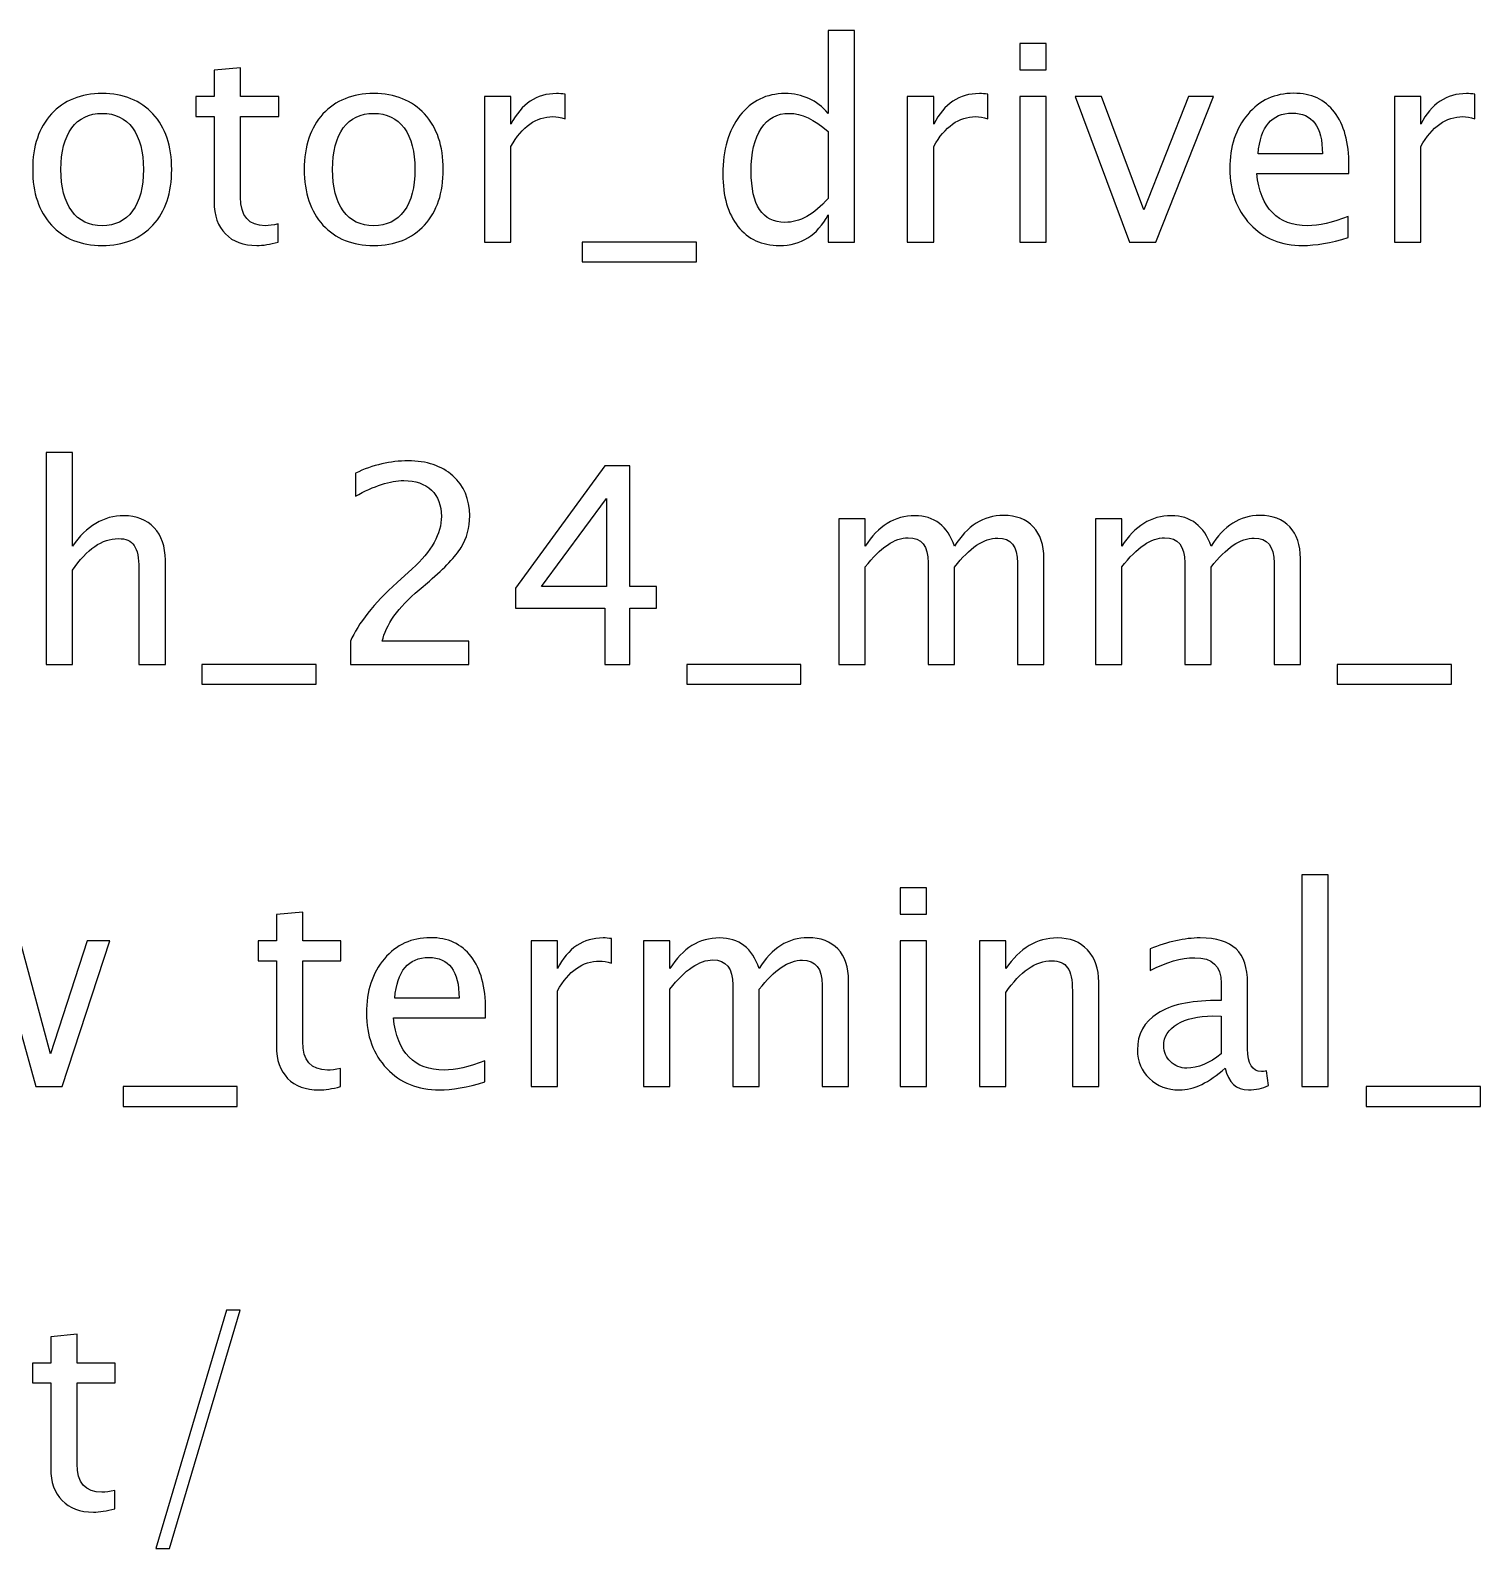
# Model space of a CAD drawing. Header units: centimetres. Extents: x -32.9 to 32.9, y -27.7 to 43.3.
# Drawn here: x 3.34 to 10.04, y 29.63 to 36.65 of the extents above; entities that cross this region are included whole.
import ezdxf

# ---------------------------------------------------------------- set-up
doc = ezdxf.new("R2010")
doc.units = ezdxf.units.CM
doc.header["$MEASUREMENT"] = 0
doc.layers.add('Layer 1', color=7, linetype='Continuous')

msp = doc.modelspace()

# ---------------------------------------------------------------- linework, layer by layer
at = {"layer": 'Layer 1'}
for points, knots in [([(7.02574, 35.67044), (7.02574, 35.67044), (7.02574, 35.79681), (7.02574, 35.79681), (7.02574, 35.79681), (6.976, 35.7024), (6.90107, 35.6552), (6.80095, 35.6552), (6.80095, 35.6552), (6.71967, 35.6552), (6.65575, 35.68462), (6.60918, 35.74368), (6.60918, 35.74368), (6.56261, 35.80273), (6.53933, 35.88338), (6.53933, 35.98561), (6.53933, 35.98561), (6.53933, 36.09737), (6.56579, 36.18733), (6.61849, 36.25549), (6.61849, 36.25549), (6.67141, 36.32343), (6.74084, 36.35751), (6.82699, 36.35751), (6.82699, 36.35751), (6.90678, 36.35751), (6.97325, 36.32703), (7.02574, 36.26586), (7.02574, 36.26586), (7.02574, 36.26586), (7.02574, 36.64961), (7.02574, 36.64961), (7.02574, 36.64961), (7.02574, 36.64961), (7.14766, 36.64961), (7.14766, 36.64961), (7.14766, 36.64961), (7.14766, 36.64961), (7.14766, 35.67044), (7.14766, 35.67044), (7.14766, 35.67044), (7.14766, 35.67044), (7.02574, 35.67044), (7.02574, 35.67044)], [0, 0, 0, 0, 0.0833333, 0.0833333, 0.0833333, 0.0833333, 0.1666667, 0.1666667, 0.1666667, 0.1666667, 0.25, 0.25, 0.25, 0.25, 0.3333333, 0.3333333, 0.3333333, 0.3333333, 0.4166667, 0.4166667, 0.4166667, 0.4166667, 0.5, 0.5, 0.5, 0.5, 0.5833333, 0.5833333, 0.5833333, 0.5833333, 0.6666667, 0.6666667, 0.6666667, 0.6666667, 0.75, 0.75, 0.75, 0.75, 0.8333333, 0.8333333, 0.8333333, 0.8333333, 1, 1, 1, 1]), ([(7.91156, 36.46673), (7.91156, 36.46673), (7.91156, 36.58865), (7.91156, 36.58865), (7.91156, 36.58865), (7.91156, 36.58865), (8.03348, 36.58865), (8.03348, 36.58865), (8.03348, 36.58865), (8.03348, 36.58865), (8.03348, 36.46673), (8.03348, 36.46673), (8.03348, 36.46673), (8.03348, 36.46673), (7.91156, 36.46673), (7.91156, 36.46673)], [0, 0, 0, 0, 0.2, 0.2, 0.2, 0.2, 0.4, 0.4, 0.4, 0.4, 0.6, 0.6, 0.6, 0.6, 1, 1, 1, 1]), ([(4.48384, 35.67065), (4.44616, 35.66028), (4.41336, 35.6552), (4.38563, 35.6552), (4.38563, 35.6552), (4.3234, 35.6552), (4.27493, 35.67298), (4.24021, 35.70854), (4.24021, 35.70854), (4.20529, 35.7441), (4.18793, 35.79342), (4.18793, 35.85671), (4.18793, 35.85671), (4.18793, 35.85671), (4.18793, 36.2521), (4.18793, 36.2521), (4.18793, 36.2521), (4.18793, 36.2521), (4.10369, 36.2521), (4.10369, 36.2521), (4.10369, 36.2521), (4.10369, 36.2521), (4.10369, 36.34354), (4.10369, 36.34354), (4.10369, 36.34354), (4.10369, 36.34354), (4.18793, 36.34354), (4.18793, 36.34354), (4.18793, 36.34354), (4.18793, 36.34354), (4.18793, 36.46525), (4.18793, 36.46525), (4.18793, 36.46525), (4.18793, 36.46525), (4.30985, 36.47689), (4.30985, 36.47689), (4.30985, 36.47689), (4.30985, 36.47689), (4.30985, 36.34354), (4.30985, 36.34354), (4.30985, 36.34354), (4.30985, 36.34354), (4.48638, 36.34354), (4.48638, 36.34354), (4.48638, 36.34354), (4.48638, 36.34354), (4.48638, 36.2521), (4.48638, 36.2521), (4.48638, 36.2521), (4.48638, 36.2521), (4.30985, 36.2521), (4.30985, 36.2521), (4.30985, 36.2521), (4.30985, 36.2521), (4.30985, 35.87872), (4.30985, 35.87872), (4.30985, 35.87872), (4.30985, 35.79067), (4.34816, 35.74664), (4.42457, 35.74664), (4.42457, 35.74664), (4.44087, 35.74664), (4.46056, 35.74939), (4.48384, 35.75468), (4.48384, 35.75468), (4.48384, 35.75468), (4.48384, 35.67065), (4.48384, 35.67065)], [0, 0, 0, 0, 0.0555556, 0.0555556, 0.0555556, 0.0555556, 0.1111111, 0.1111111, 0.1111111, 0.1111111, 0.1666667, 0.1666667, 0.1666667, 0.1666667, 0.2222222, 0.2222222, 0.2222222, 0.2222222, 0.2777778, 0.2777778, 0.2777778, 0.2777778, 0.3333333, 0.3333333, 0.3333333, 0.3333333, 0.3888889, 0.3888889, 0.3888889, 0.3888889, 0.4444444, 0.4444444, 0.4444444, 0.4444444, 0.5, 0.5, 0.5, 0.5, 0.5555556, 0.5555556, 0.5555556, 0.5555556, 0.6111111, 0.6111111, 0.6111111, 0.6111111, 0.6666667, 0.6666667, 0.6666667, 0.6666667, 0.7222222, 0.7222222, 0.7222222, 0.7222222, 0.7777778, 0.7777778, 0.7777778, 0.7777778, 0.8333333, 0.8333333, 0.8333333, 0.8333333, 0.8888889, 0.8888889, 0.8888889, 0.8888889, 1, 1, 1, 1]), ([(3.67062, 35.6552), (3.57177, 35.6552), (3.49346, 35.68674), (3.43588, 35.74982), (3.43588, 35.74982), (3.3781, 35.81289), (3.34931, 35.89862), (3.34931, 36.00678), (3.34931, 36.00678), (3.34931, 36.11473), (3.3781, 36.20024), (3.43588, 36.26311), (3.43588, 36.26311), (3.49346, 36.32597), (3.57177, 36.35751), (3.67062, 36.35751), (3.67062, 36.35751), (3.76947, 36.35751), (3.84779, 36.32597), (3.90536, 36.26311), (3.90536, 36.26311), (3.96314, 36.20024), (3.99193, 36.11473), (3.99193, 36.00678), (3.99193, 36.00678), (3.99193, 35.89862), (3.96314, 35.81289), (3.90536, 35.74982), (3.90536, 35.74982), (3.84779, 35.68674), (3.76947, 35.6552), (3.67062, 35.6552)], [0, 0, 0, 0, 0.1111111, 0.1111111, 0.1111111, 0.1111111, 0.2222222, 0.2222222, 0.2222222, 0.2222222, 0.3333333, 0.3333333, 0.3333333, 0.3333333, 0.4444444, 0.4444444, 0.4444444, 0.4444444, 0.5555556, 0.5555556, 0.5555556, 0.5555556, 0.6666667, 0.6666667, 0.6666667, 0.6666667, 0.7777778, 0.7777778, 0.7777778, 0.7777778, 1, 1, 1, 1]), ([(4.9258, 35.6552), (4.82695, 35.6552), (4.74864, 35.68674), (4.69106, 35.74982), (4.69106, 35.74982), (4.63328, 35.81289), (4.60449, 35.89862), (4.60449, 36.00678), (4.60449, 36.00678), (4.60449, 36.11473), (4.63328, 36.20024), (4.69106, 36.26311), (4.69106, 36.26311), (4.74864, 36.32597), (4.82695, 36.35751), (4.9258, 36.35751), (4.9258, 36.35751), (5.02465, 36.35751), (5.10297, 36.32597), (5.16054, 36.26311), (5.16054, 36.26311), (5.21832, 36.20024), (5.24711, 36.11473), (5.24711, 36.00678), (5.24711, 36.00678), (5.24711, 35.89862), (5.21832, 35.81289), (5.16054, 35.74982), (5.16054, 35.74982), (5.10297, 35.68674), (5.02465, 35.6552), (4.9258, 35.6552)], [0, 0, 0, 0, 0.1111111, 0.1111111, 0.1111111, 0.1111111, 0.2222222, 0.2222222, 0.2222222, 0.2222222, 0.3333333, 0.3333333, 0.3333333, 0.3333333, 0.4444444, 0.4444444, 0.4444444, 0.4444444, 0.5555556, 0.5555556, 0.5555556, 0.5555556, 0.6666667, 0.6666667, 0.6666667, 0.6666667, 0.7777778, 0.7777778, 0.7777778, 0.7777778, 1, 1, 1, 1]), ([(5.43803, 35.67044), (5.43803, 35.67044), (5.43803, 36.34354), (5.43803, 36.34354), (5.43803, 36.34354), (5.43803, 36.34354), (5.55995, 36.34354), (5.55995, 36.34354), (5.55995, 36.34354), (5.55995, 36.34354), (5.55995, 36.21633), (5.55995, 36.21633), (5.55995, 36.21633), (5.60842, 36.31052), (5.6787, 36.35751), (5.77098, 36.35751), (5.77098, 36.35751), (5.78347, 36.35751), (5.79659, 36.35645), (5.81014, 36.35434), (5.81014, 36.35434), (5.81014, 36.35434), (5.81014, 36.24025), (5.81014, 36.24025), (5.81014, 36.24025), (5.78897, 36.24723), (5.77035, 36.25083), (5.75426, 36.25083), (5.75426, 36.25083), (5.67679, 36.25083), (5.61202, 36.20511), (5.55995, 36.11346), (5.55995, 36.11346), (5.55995, 36.11346), (5.55995, 35.67044), (5.55995, 35.67044), (5.55995, 35.67044), (5.55995, 35.67044), (5.43803, 35.67044), (5.43803, 35.67044)], [0, 0, 0, 0, 0.0909091, 0.0909091, 0.0909091, 0.0909091, 0.1818182, 0.1818182, 0.1818182, 0.1818182, 0.2727273, 0.2727273, 0.2727273, 0.2727273, 0.3636364, 0.3636364, 0.3636364, 0.3636364, 0.4545455, 0.4545455, 0.4545455, 0.4545455, 0.5454545, 0.5454545, 0.5454545, 0.5454545, 0.6363636, 0.6363636, 0.6363636, 0.6363636, 0.7272727, 0.7272727, 0.7272727, 0.7272727, 0.8181818, 0.8181818, 0.8181818, 0.8181818, 1, 1, 1, 1]), ([(7.39192, 35.67044), (7.39192, 35.67044), (7.39192, 36.34354), (7.39192, 36.34354), (7.39192, 36.34354), (7.39192, 36.34354), (7.51384, 36.34354), (7.51384, 36.34354), (7.51384, 36.34354), (7.51384, 36.34354), (7.51384, 36.21633), (7.51384, 36.21633), (7.51384, 36.21633), (7.56231, 36.31052), (7.63259, 36.35751), (7.72487, 36.35751), (7.72487, 36.35751), (7.73736, 36.35751), (7.75048, 36.35645), (7.76403, 36.35434), (7.76403, 36.35434), (7.76403, 36.35434), (7.76403, 36.24025), (7.76403, 36.24025), (7.76403, 36.24025), (7.74286, 36.24723), (7.72424, 36.25083), (7.70815, 36.25083), (7.70815, 36.25083), (7.63068, 36.25083), (7.56591, 36.20511), (7.51384, 36.11346), (7.51384, 36.11346), (7.51384, 36.11346), (7.51384, 35.67044), (7.51384, 35.67044), (7.51384, 35.67044), (7.51384, 35.67044), (7.39192, 35.67044), (7.39192, 35.67044)], [0, 0, 0, 0, 0.0909091, 0.0909091, 0.0909091, 0.0909091, 0.1818182, 0.1818182, 0.1818182, 0.1818182, 0.2727273, 0.2727273, 0.2727273, 0.2727273, 0.3636364, 0.3636364, 0.3636364, 0.3636364, 0.4545455, 0.4545455, 0.4545455, 0.4545455, 0.5454545, 0.5454545, 0.5454545, 0.5454545, 0.6363636, 0.6363636, 0.6363636, 0.6363636, 0.7272727, 0.7272727, 0.7272727, 0.7272727, 0.8181818, 0.8181818, 0.8181818, 0.8181818, 1, 1, 1, 1]), ([(9.42985, 35.69203), (9.34794, 35.66748), (9.27787, 35.6552), (9.21945, 35.6552), (9.21945, 35.6552), (9.11976, 35.6552), (9.03869, 35.68822), (8.97625, 35.75405), (8.97625, 35.75405), (8.91381, 35.81988), (8.88248, 35.90518), (8.88248, 36.01017), (8.88248, 36.01017), (8.88248, 36.11198), (8.91, 36.19559), (8.96524, 36.26099), (8.96524, 36.26099), (9.02049, 36.32618), (9.09118, 36.35878), (9.17733, 36.35878), (9.17733, 36.35878), (9.25882, 36.35878), (9.3219, 36.32978), (9.36635, 36.27179), (9.36635, 36.27179), (9.4108, 36.21379), (9.43303, 36.13166), (9.43303, 36.02519), (9.43303, 36.02519), (9.43303, 36.02519), (9.43239, 35.98794), (9.43239, 35.98794), (9.43239, 35.98794), (9.43239, 35.98794), (9.00694, 35.98794), (9.00694, 35.98794), (9.00694, 35.98794), (9.02472, 35.82707), (9.10325, 35.74664), (9.24231, 35.74664), (9.24231, 35.74664), (9.29333, 35.74664), (9.35577, 35.76103), (9.42985, 35.78982), (9.42985, 35.78982), (9.42985, 35.78982), (9.42985, 35.69203), (9.42985, 35.69203)], [0, 0, 0, 0, 0.0769231, 0.0769231, 0.0769231, 0.0769231, 0.1538462, 0.1538462, 0.1538462, 0.1538462, 0.2307692, 0.2307692, 0.2307692, 0.2307692, 0.3076923, 0.3076923, 0.3076923, 0.3076923, 0.3846154, 0.3846154, 0.3846154, 0.3846154, 0.4615385, 0.4615385, 0.4615385, 0.4615385, 0.5384615, 0.5384615, 0.5384615, 0.5384615, 0.6153846, 0.6153846, 0.6153846, 0.6153846, 0.6923077, 0.6923077, 0.6923077, 0.6923077, 0.7692308, 0.7692308, 0.7692308, 0.7692308, 0.8461538, 0.8461538, 0.8461538, 0.8461538, 1, 1, 1, 1]), ([(9.64342, 35.67044), (9.64342, 35.67044), (9.64342, 36.34354), (9.64342, 36.34354), (9.64342, 36.34354), (9.64342, 36.34354), (9.76534, 36.34354), (9.76534, 36.34354), (9.76534, 36.34354), (9.76534, 36.34354), (9.76534, 36.21633), (9.76534, 36.21633), (9.76534, 36.21633), (9.81381, 36.31052), (9.88409, 36.35751), (9.97637, 36.35751), (9.97637, 36.35751), (9.98886, 36.35751), (10.00198, 36.35645), (10.01553, 36.35434), (10.01553, 36.35434), (10.01553, 36.35434), (10.01553, 36.24025), (10.01553, 36.24025), (10.01553, 36.24025), (9.99436, 36.24723), (9.97574, 36.25083), (9.95965, 36.25083), (9.95965, 36.25083), (9.88218, 36.25083), (9.81741, 36.20511), (9.76534, 36.11346), (9.76534, 36.11346), (9.76534, 36.11346), (9.76534, 35.67044), (9.76534, 35.67044), (9.76534, 35.67044), (9.76534, 35.67044), (9.64342, 35.67044), (9.64342, 35.67044)], [0, 0, 0, 0, 0.0909091, 0.0909091, 0.0909091, 0.0909091, 0.1818182, 0.1818182, 0.1818182, 0.1818182, 0.2727273, 0.2727273, 0.2727273, 0.2727273, 0.3636364, 0.3636364, 0.3636364, 0.3636364, 0.4545455, 0.4545455, 0.4545455, 0.4545455, 0.5454545, 0.5454545, 0.5454545, 0.5454545, 0.6363636, 0.6363636, 0.6363636, 0.6363636, 0.7272727, 0.7272727, 0.7272727, 0.7272727, 0.8181818, 0.8181818, 0.8181818, 0.8181818, 1, 1, 1, 1]), ([(7.91156, 35.67044), (7.91156, 35.67044), (7.91156, 36.34354), (7.91156, 36.34354), (7.91156, 36.34354), (7.91156, 36.34354), (8.03348, 36.34354), (8.03348, 36.34354), (8.03348, 36.34354), (8.03348, 36.34354), (8.03348, 35.67044), (8.03348, 35.67044), (8.03348, 35.67044), (8.03348, 35.67044), (7.91156, 35.67044), (7.91156, 35.67044)], [0, 0, 0, 0, 0.2, 0.2, 0.2, 0.2, 0.4, 0.4, 0.4, 0.4, 0.6, 0.6, 0.6, 0.6, 1, 1, 1, 1]), ([(8.41871, 35.67044), (8.41871, 35.67044), (8.1681, 36.34354), (8.1681, 36.34354), (8.1681, 36.34354), (8.1681, 36.34354), (8.29002, 36.34354), (8.29002, 36.34354), (8.29002, 36.34354), (8.29002, 36.34354), (8.48539, 35.82051), (8.48539, 35.82051), (8.48539, 35.82051), (8.48539, 35.82051), (8.69219, 36.34354), (8.69219, 36.34354), (8.69219, 36.34354), (8.69219, 36.34354), (8.80691, 36.34354), (8.80691, 36.34354), (8.80691, 36.34354), (8.80691, 36.34354), (8.54085, 35.67044), (8.54085, 35.67044), (8.54085, 35.67044), (8.54085, 35.67044), (8.41871, 35.67044), (8.41871, 35.67044)], [0, 0, 0, 0, 0.125, 0.125, 0.125, 0.125, 0.25, 0.25, 0.25, 0.25, 0.375, 0.375, 0.375, 0.375, 0.5, 0.5, 0.5, 0.5, 0.625, 0.625, 0.625, 0.625, 0.75, 0.75, 0.75, 0.75, 1, 1, 1, 1]), ([(3.67041, 35.74664), (3.73073, 35.74664), (3.77772, 35.76929), (3.81117, 35.8148), (3.81117, 35.8148), (3.8444, 35.86009), (3.86112, 35.92423), (3.86112, 36.00678), (3.86112, 36.00678), (3.86112, 36.08912), (3.8444, 36.15304), (3.81117, 36.19834), (3.81117, 36.19834), (3.77772, 36.24342), (3.73073, 36.26607), (3.67041, 36.26607), (3.67041, 36.26607), (3.60987, 36.26607), (3.56288, 36.24342), (3.52986, 36.19834), (3.52986, 36.19834), (3.49663, 36.15304), (3.48012, 36.08912), (3.48012, 36.00678), (3.48012, 36.00678), (3.48012, 35.92423), (3.49663, 35.86009), (3.52986, 35.8148), (3.52986, 35.8148), (3.56288, 35.76929), (3.60987, 35.74664), (3.67041, 35.74664)], [0, 0, 0, 0, 0.1111111, 0.1111111, 0.1111111, 0.1111111, 0.2222222, 0.2222222, 0.2222222, 0.2222222, 0.3333333, 0.3333333, 0.3333333, 0.3333333, 0.4444444, 0.4444444, 0.4444444, 0.4444444, 0.5555556, 0.5555556, 0.5555556, 0.5555556, 0.6666667, 0.6666667, 0.6666667, 0.6666667, 0.7777778, 0.7777778, 0.7777778, 0.7777778, 1, 1, 1, 1]), ([(4.92559, 35.74664), (4.98591, 35.74664), (5.0329, 35.76929), (5.06635, 35.8148), (5.06635, 35.8148), (5.09958, 35.86009), (5.1163, 35.92423), (5.1163, 36.00678), (5.1163, 36.00678), (5.1163, 36.08912), (5.09958, 36.15304), (5.06635, 36.19834), (5.06635, 36.19834), (5.0329, 36.24342), (4.98591, 36.26607), (4.92559, 36.26607), (4.92559, 36.26607), (4.86505, 36.26607), (4.81806, 36.24342), (4.78504, 36.19834), (4.78504, 36.19834), (4.75181, 36.15304), (4.7353, 36.08912), (4.7353, 36.00678), (4.7353, 36.00678), (4.7353, 35.92423), (4.75181, 35.86009), (4.78504, 35.8148), (4.78504, 35.8148), (4.81806, 35.76929), (4.86505, 35.74664), (4.92559, 35.74664)], [0, 0, 0, 0, 0.1111111, 0.1111111, 0.1111111, 0.1111111, 0.2222222, 0.2222222, 0.2222222, 0.2222222, 0.3333333, 0.3333333, 0.3333333, 0.3333333, 0.4444444, 0.4444444, 0.4444444, 0.4444444, 0.5555556, 0.5555556, 0.5555556, 0.5555556, 0.6666667, 0.6666667, 0.6666667, 0.6666667, 0.7777778, 0.7777778, 0.7777778, 0.7777778, 1, 1, 1, 1]), ([(7.02574, 36.18246), (6.96245, 36.23813), (6.90255, 36.26607), (6.84582, 36.26607), (6.84582, 36.26607), (6.78994, 36.26607), (6.74676, 36.24279), (6.71607, 36.19601), (6.71607, 36.19601), (6.68538, 36.14944), (6.67014, 36.0834), (6.67014, 35.99789), (6.67014, 35.99789), (6.67014, 35.84062), (6.72221, 35.76188), (6.82656, 35.76188), (6.82656, 35.76188), (6.8943, 35.76188), (6.96076, 35.79892), (7.02574, 35.87279), (7.02574, 35.87279), (7.02574, 35.87279), (7.02574, 36.18246), (7.02574, 36.18246)], [0, 0, 0, 0, 0.1428571, 0.1428571, 0.1428571, 0.1428571, 0.2857143, 0.2857143, 0.2857143, 0.2857143, 0.4285714, 0.4285714, 0.4285714, 0.4285714, 0.5714286, 0.5714286, 0.5714286, 0.5714286, 0.7142857, 0.7142857, 0.7142857, 0.7142857, 1, 1, 1, 1]), ([(9.01329, 36.07938), (9.01329, 36.07938), (9.31047, 36.07938), (9.31047, 36.07938), (9.31047, 36.07938), (9.31047, 36.20469), (9.26369, 36.26734), (9.17035, 36.26734), (9.17035, 36.26734), (9.07637, 36.26734), (9.02409, 36.20469), (9.01329, 36.07938)], [0, 0, 0, 0, 0.25, 0.25, 0.25, 0.25, 0.5, 0.5, 0.5, 0.5, 1, 1, 1, 1]), ([(5.88909, 35.579), (5.88909, 35.579), (5.88909, 35.67044), (5.88909, 35.67044), (5.88909, 35.67044), (5.88909, 35.67044), (6.41741, 35.67044), (6.41741, 35.67044), (6.41741, 35.67044), (6.41741, 35.67044), (6.41741, 35.579), (6.41741, 35.579), (6.41741, 35.579), (6.41741, 35.579), (5.88909, 35.579), (5.88909, 35.579)], [0, 0, 0, 0, 0.2, 0.2, 0.2, 0.2, 0.4, 0.4, 0.4, 0.4, 0.6, 0.6, 0.6, 0.6, 1, 1, 1, 1]), ([(3.41132, 33.71887), (3.41132, 33.71887), (3.41132, 34.69804), (3.41132, 34.69804), (3.41132, 34.69804), (3.41132, 34.69804), (3.53324, 34.69804), (3.53324, 34.69804), (3.53324, 34.69804), (3.53324, 34.69804), (3.53324, 34.26476), (3.53324, 34.26476), (3.53324, 34.26476), (3.5978, 34.35895), (3.67696, 34.40594), (3.77052, 34.40594), (3.77052, 34.40594), (3.82936, 34.40594), (3.87614, 34.38753), (3.91064, 34.35048), (3.91064, 34.35048), (3.94514, 34.31365), (3.9625, 34.26391), (3.9625, 34.20168), (3.9625, 34.20168), (3.9625, 34.20168), (3.9625, 33.71887), (3.9625, 33.71887), (3.9625, 33.71887), (3.9625, 33.71887), (3.84058, 33.71887), (3.84058, 33.71887), (3.84058, 33.71887), (3.84058, 33.71887), (3.84058, 34.16189), (3.84058, 34.16189), (3.84058, 34.16189), (3.84058, 34.21184), (3.83317, 34.2474), (3.81857, 34.26857), (3.81857, 34.26857), (3.80375, 34.28995), (3.77941, 34.30053), (3.74533, 34.30053), (3.74533, 34.30053), (3.6704, 34.30053), (3.5997, 34.25164), (3.53324, 34.15385), (3.53324, 34.15385), (3.53324, 34.15385), (3.53324, 33.71887), (3.53324, 33.71887), (3.53324, 33.71887), (3.53324, 33.71887), (3.41132, 33.71887), (3.41132, 33.71887)], [0, 0, 0, 0, 0.0666667, 0.0666667, 0.0666667, 0.0666667, 0.1333333, 0.1333333, 0.1333333, 0.1333333, 0.2, 0.2, 0.2, 0.2, 0.2666667, 0.2666667, 0.2666667, 0.2666667, 0.3333333, 0.3333333, 0.3333333, 0.3333333, 0.4, 0.4, 0.4, 0.4, 0.4666667, 0.4666667, 0.4666667, 0.4666667, 0.5333333, 0.5333333, 0.5333333, 0.5333333, 0.6, 0.6, 0.6, 0.6, 0.6666667, 0.6666667, 0.6666667, 0.6666667, 0.7333333, 0.7333333, 0.7333333, 0.7333333, 0.8, 0.8, 0.8, 0.8, 0.8666667, 0.8666667, 0.8666667, 0.8666667, 1, 1, 1, 1]), ([(4.81806, 33.71887), (4.81806, 33.71887), (4.81806, 33.82555), (4.81806, 33.82555), (4.81806, 33.82555), (4.85362, 33.90874), (4.92538, 33.99954), (5.03354, 34.09754), (5.03354, 34.09754), (5.03354, 34.09754), (5.10339, 34.1602), (5.10339, 34.1602), (5.10339, 34.1602), (5.19335, 34.2419), (5.23843, 34.32276), (5.23843, 34.40319), (5.23843, 34.40319), (5.23843, 34.45462), (5.22298, 34.49484), (5.19229, 34.52426), (5.19229, 34.52426), (5.1616, 34.55368), (5.11905, 34.5685), (5.06508, 34.5685), (5.06508, 34.5685), (5.002, 34.5685), (4.92728, 34.54437), (4.84092, 34.49611), (4.84092, 34.49611), (4.84092, 34.49611), (4.84092, 34.60279), (4.84092, 34.60279), (4.84092, 34.60279), (4.92241, 34.64089), (5.00348, 34.65994), (5.08434, 34.65994), (5.08434, 34.65994), (5.17027, 34.65994), (5.23928, 34.63687), (5.29135, 34.59051), (5.29135, 34.59051), (5.34321, 34.54416), (5.36924, 34.48278), (5.36924, 34.40615), (5.36924, 34.40615), (5.36924, 34.35112), (5.35612, 34.30222), (5.32987, 34.25968), (5.32987, 34.25968), (5.30341, 34.21692), (5.25452, 34.16528), (5.18276, 34.10432), (5.18276, 34.10432), (5.18276, 34.10432), (5.13556, 34.0641), (5.13556, 34.0641), (5.13556, 34.0641), (5.03735, 33.98091), (4.98062, 33.90133), (4.96538, 33.82555), (4.96538, 33.82555), (4.96538, 33.82555), (5.36543, 33.82555), (5.36543, 33.82555), (5.36543, 33.82555), (5.36543, 33.82555), (5.36543, 33.71887), (5.36543, 33.71887), (5.36543, 33.71887), (5.36543, 33.71887), (4.81806, 33.71887), (4.81806, 33.71887)], [0, 0, 0, 0, 0.0526316, 0.0526316, 0.0526316, 0.0526316, 0.1052632, 0.1052632, 0.1052632, 0.1052632, 0.1578947, 0.1578947, 0.1578947, 0.1578947, 0.2105263, 0.2105263, 0.2105263, 0.2105263, 0.2631579, 0.2631579, 0.2631579, 0.2631579, 0.3157895, 0.3157895, 0.3157895, 0.3157895, 0.3684211, 0.3684211, 0.3684211, 0.3684211, 0.4210526, 0.4210526, 0.4210526, 0.4210526, 0.4736842, 0.4736842, 0.4736842, 0.4736842, 0.5263158, 0.5263158, 0.5263158, 0.5263158, 0.5789474, 0.5789474, 0.5789474, 0.5789474, 0.6315789, 0.6315789, 0.6315789, 0.6315789, 0.6842105, 0.6842105, 0.6842105, 0.6842105, 0.7368421, 0.7368421, 0.7368421, 0.7368421, 0.7894737, 0.7894737, 0.7894737, 0.7894737, 0.8421053, 0.8421053, 0.8421053, 0.8421053, 0.8947368, 0.8947368, 0.8947368, 0.8947368, 1, 1, 1, 1]), ([(5.9945, 33.71887), (5.9945, 33.71887), (5.9945, 33.97922), (5.9945, 33.97922), (5.9945, 33.97922), (5.9945, 33.97922), (5.58048, 33.97922), (5.58048, 33.97922), (5.58048, 33.97922), (5.58048, 33.97922), (5.58048, 34.07193), (5.58048, 34.07193), (5.58048, 34.07193), (5.58048, 34.07193), (5.9945, 34.63708), (5.9945, 34.63708), (5.9945, 34.63708), (5.9945, 34.63708), (6.1088, 34.63708), (6.1088, 34.63708), (6.1088, 34.63708), (6.1088, 34.63708), (6.1088, 34.07955), (6.1088, 34.07955), (6.1088, 34.07955), (6.1088, 34.07955), (6.23199, 34.07955), (6.23199, 34.07955), (6.23199, 34.07955), (6.23199, 34.07955), (6.23199, 33.97922), (6.23199, 33.97922), (6.23199, 33.97922), (6.23199, 33.97922), (6.1088, 33.97922), (6.1088, 33.97922), (6.1088, 33.97922), (6.1088, 33.97922), (6.1088, 33.71887), (6.1088, 33.71887), (6.1088, 33.71887), (6.1088, 33.71887), (5.9945, 33.71887), (5.9945, 33.71887)], [0, 0, 0, 0, 0.0833333, 0.0833333, 0.0833333, 0.0833333, 0.1666667, 0.1666667, 0.1666667, 0.1666667, 0.25, 0.25, 0.25, 0.25, 0.3333333, 0.3333333, 0.3333333, 0.3333333, 0.4166667, 0.4166667, 0.4166667, 0.4166667, 0.5, 0.5, 0.5, 0.5, 0.5833333, 0.5833333, 0.5833333, 0.5833333, 0.6666667, 0.6666667, 0.6666667, 0.6666667, 0.75, 0.75, 0.75, 0.75, 0.8333333, 0.8333333, 0.8333333, 0.8333333, 1, 1, 1, 1]), ([(5.70092, 34.07955), (5.70092, 34.07955), (6.00212, 34.07955), (6.00212, 34.07955), (6.00212, 34.07955), (6.00212, 34.07955), (6.00212, 34.48637), (6.00212, 34.48637), (6.00212, 34.48637), (6.00212, 34.48637), (5.70092, 34.07955), (5.70092, 34.07955)], [0, 0, 0, 0, 0.25, 0.25, 0.25, 0.25, 0.5, 0.5, 0.5, 0.5, 1, 1, 1, 1]), ([(7.07569, 33.71887), (7.07569, 33.71887), (7.07569, 34.39197), (7.07569, 34.39197), (7.07569, 34.39197), (7.07569, 34.39197), (7.19761, 34.39197), (7.19761, 34.39197), (7.19761, 34.39197), (7.19761, 34.39197), (7.19761, 34.26476), (7.19761, 34.26476), (7.19761, 34.26476), (7.25709, 34.35895), (7.33329, 34.40594), (7.42663, 34.40594), (7.42663, 34.40594), (7.51659, 34.40594), (7.57776, 34.35895), (7.61036, 34.26476), (7.61036, 34.26476), (7.66815, 34.3598), (7.7435, 34.40721), (7.836, 34.40721), (7.836, 34.40721), (7.89505, 34.40721), (7.94098, 34.38985), (7.97379, 34.35493), (7.97379, 34.35493), (8.0066, 34.32), (8.02311, 34.27111), (8.02311, 34.20824), (8.02311, 34.20824), (8.02311, 34.20824), (8.02311, 33.71887), (8.02311, 33.71887), (8.02311, 33.71887), (8.02311, 33.71887), (7.90119, 33.71887), (7.90119, 33.71887), (7.90119, 33.71887), (7.90119, 33.71887), (7.90119, 34.18814), (7.90119, 34.18814), (7.90119, 34.18814), (7.90119, 34.26476), (7.87071, 34.30307), (7.80975, 34.30307), (7.80975, 34.30307), (7.74646, 34.30307), (7.68, 34.25841), (7.61036, 34.16887), (7.61036, 34.16887), (7.61036, 34.16887), (7.61036, 33.71887), (7.61036, 33.71887), (7.61036, 33.71887), (7.61036, 33.71887), (7.48844, 33.71887), (7.48844, 33.71887), (7.48844, 33.71887), (7.48844, 33.71887), (7.48844, 34.18856), (7.48844, 34.18856), (7.48844, 34.18856), (7.48844, 34.26582), (7.45754, 34.30434), (7.39552, 34.30434), (7.39552, 34.30434), (7.33392, 34.30434), (7.26788, 34.25947), (7.19761, 34.16951), (7.19761, 34.16951), (7.19761, 34.16951), (7.19761, 33.71887), (7.19761, 33.71887), (7.19761, 33.71887), (7.19761, 33.71887), (7.07569, 33.71887), (7.07569, 33.71887)], [0, 0, 0, 0, 0.047619, 0.047619, 0.047619, 0.047619, 0.0952381, 0.0952381, 0.0952381, 0.0952381, 0.1428571, 0.1428571, 0.1428571, 0.1428571, 0.1904762, 0.1904762, 0.1904762, 0.1904762, 0.2380952, 0.2380952, 0.2380952, 0.2380952, 0.2857143, 0.2857143, 0.2857143, 0.2857143, 0.3333333, 0.3333333, 0.3333333, 0.3333333, 0.3809524, 0.3809524, 0.3809524, 0.3809524, 0.4285714, 0.4285714, 0.4285714, 0.4285714, 0.4761905, 0.4761905, 0.4761905, 0.4761905, 0.5238095, 0.5238095, 0.5238095, 0.5238095, 0.5714286, 0.5714286, 0.5714286, 0.5714286, 0.6190476, 0.6190476, 0.6190476, 0.6190476, 0.6666667, 0.6666667, 0.6666667, 0.6666667, 0.7142857, 0.7142857, 0.7142857, 0.7142857, 0.7619048, 0.7619048, 0.7619048, 0.7619048, 0.8095238, 0.8095238, 0.8095238, 0.8095238, 0.8571429, 0.8571429, 0.8571429, 0.8571429, 0.9047619, 0.9047619, 0.9047619, 0.9047619, 1, 1, 1, 1]), ([(8.26145, 33.71887), (8.26145, 33.71887), (8.26145, 34.39197), (8.26145, 34.39197), (8.26145, 34.39197), (8.26145, 34.39197), (8.38337, 34.39197), (8.38337, 34.39197), (8.38337, 34.39197), (8.38337, 34.39197), (8.38337, 34.26476), (8.38337, 34.26476), (8.38337, 34.26476), (8.44285, 34.35895), (8.51905, 34.40594), (8.61239, 34.40594), (8.61239, 34.40594), (8.70235, 34.40594), (8.76352, 34.35895), (8.79612, 34.26476), (8.79612, 34.26476), (8.85391, 34.3598), (8.92926, 34.40721), (9.02176, 34.40721), (9.02176, 34.40721), (9.08081, 34.40721), (9.12674, 34.38985), (9.15955, 34.35493), (9.15955, 34.35493), (9.19236, 34.32), (9.20887, 34.27111), (9.20887, 34.20824), (9.20887, 34.20824), (9.20887, 34.20824), (9.20887, 33.71887), (9.20887, 33.71887), (9.20887, 33.71887), (9.20887, 33.71887), (9.08695, 33.71887), (9.08695, 33.71887), (9.08695, 33.71887), (9.08695, 33.71887), (9.08695, 34.18814), (9.08695, 34.18814), (9.08695, 34.18814), (9.08695, 34.26476), (9.05647, 34.30307), (8.99551, 34.30307), (8.99551, 34.30307), (8.93222, 34.30307), (8.86576, 34.25841), (8.79612, 34.16887), (8.79612, 34.16887), (8.79612, 34.16887), (8.79612, 33.71887), (8.79612, 33.71887), (8.79612, 33.71887), (8.79612, 33.71887), (8.6742, 33.71887), (8.6742, 33.71887), (8.6742, 33.71887), (8.6742, 33.71887), (8.6742, 34.18856), (8.6742, 34.18856), (8.6742, 34.18856), (8.6742, 34.26582), (8.6433, 34.30434), (8.58128, 34.30434), (8.58128, 34.30434), (8.51968, 34.30434), (8.45364, 34.25947), (8.38337, 34.16951), (8.38337, 34.16951), (8.38337, 34.16951), (8.38337, 33.71887), (8.38337, 33.71887), (8.38337, 33.71887), (8.38337, 33.71887), (8.26145, 33.71887), (8.26145, 33.71887)], [0, 0, 0, 0, 0.047619, 0.047619, 0.047619, 0.047619, 0.0952381, 0.0952381, 0.0952381, 0.0952381, 0.1428571, 0.1428571, 0.1428571, 0.1428571, 0.1904762, 0.1904762, 0.1904762, 0.1904762, 0.2380952, 0.2380952, 0.2380952, 0.2380952, 0.2857143, 0.2857143, 0.2857143, 0.2857143, 0.3333333, 0.3333333, 0.3333333, 0.3333333, 0.3809524, 0.3809524, 0.3809524, 0.3809524, 0.4285714, 0.4285714, 0.4285714, 0.4285714, 0.4761905, 0.4761905, 0.4761905, 0.4761905, 0.5238095, 0.5238095, 0.5238095, 0.5238095, 0.5714286, 0.5714286, 0.5714286, 0.5714286, 0.6190476, 0.6190476, 0.6190476, 0.6190476, 0.6666667, 0.6666667, 0.6666667, 0.6666667, 0.7142857, 0.7142857, 0.7142857, 0.7142857, 0.7619048, 0.7619048, 0.7619048, 0.7619048, 0.8095238, 0.8095238, 0.8095238, 0.8095238, 0.8571429, 0.8571429, 0.8571429, 0.8571429, 0.9047619, 0.9047619, 0.9047619, 0.9047619, 1, 1, 1, 1]), ([(4.13099, 33.62743), (4.13099, 33.62743), (4.13099, 33.71887), (4.13099, 33.71887), (4.13099, 33.71887), (4.13099, 33.71887), (4.65931, 33.71887), (4.65931, 33.71887), (4.65931, 33.71887), (4.65931, 33.71887), (4.65931, 33.62743), (4.65931, 33.62743), (4.65931, 33.62743), (4.65931, 33.62743), (4.13099, 33.62743), (4.13099, 33.62743)], [0, 0, 0, 0, 0.2, 0.2, 0.2, 0.2, 0.4, 0.4, 0.4, 0.4, 0.6, 0.6, 0.6, 0.6, 1, 1, 1, 1]), ([(6.37211, 33.62743), (6.37211, 33.62743), (6.37211, 33.71887), (6.37211, 33.71887), (6.37211, 33.71887), (6.37211, 33.71887), (6.90043, 33.71887), (6.90043, 33.71887), (6.90043, 33.71887), (6.90043, 33.71887), (6.90043, 33.62743), (6.90043, 33.62743), (6.90043, 33.62743), (6.90043, 33.62743), (6.37211, 33.62743), (6.37211, 33.62743)], [0, 0, 0, 0, 0.2, 0.2, 0.2, 0.2, 0.4, 0.4, 0.4, 0.4, 0.6, 0.6, 0.6, 0.6, 1, 1, 1, 1]), ([(9.37863, 33.62743), (9.37863, 33.62743), (9.37863, 33.71887), (9.37863, 33.71887), (9.37863, 33.71887), (9.37863, 33.71887), (9.90695, 33.71887), (9.90695, 33.71887), (9.90695, 33.71887), (9.90695, 33.71887), (9.90695, 33.62743), (9.90695, 33.62743), (9.90695, 33.62743), (9.90695, 33.62743), (9.37863, 33.62743), (9.37863, 33.62743)], [0, 0, 0, 0, 0.2, 0.2, 0.2, 0.2, 0.4, 0.4, 0.4, 0.4, 0.6, 0.6, 0.6, 0.6, 1, 1, 1, 1]), ([(9.21501, 31.7673), (9.21501, 31.7673), (9.21501, 32.74647), (9.21501, 32.74647), (9.21501, 32.74647), (9.21501, 32.74647), (9.33693, 32.74647), (9.33693, 32.74647), (9.33693, 32.74647), (9.33693, 32.74647), (9.33693, 31.7673), (9.33693, 31.7673), (9.33693, 31.7673), (9.33693, 31.7673), (9.21501, 31.7673), (9.21501, 31.7673)], [0, 0, 0, 0, 0.2, 0.2, 0.2, 0.2, 0.4, 0.4, 0.4, 0.4, 0.6, 0.6, 0.6, 0.6, 1, 1, 1, 1]), ([(7.35848, 32.56359), (7.35848, 32.56359), (7.35848, 32.68551), (7.35848, 32.68551), (7.35848, 32.68551), (7.35848, 32.68551), (7.4804, 32.68551), (7.4804, 32.68551), (7.4804, 32.68551), (7.4804, 32.68551), (7.4804, 32.56359), (7.4804, 32.56359), (7.4804, 32.56359), (7.4804, 32.56359), (7.35848, 32.56359), (7.35848, 32.56359)], [0, 0, 0, 0, 0.2, 0.2, 0.2, 0.2, 0.4, 0.4, 0.4, 0.4, 0.6, 0.6, 0.6, 0.6, 1, 1, 1, 1]), ([(4.77149, 31.76751), (4.73381, 31.75714), (4.70101, 31.75206), (4.67328, 31.75206), (4.67328, 31.75206), (4.61105, 31.75206), (4.56258, 31.76984), (4.52786, 31.8054), (4.52786, 31.8054), (4.49294, 31.84096), (4.47558, 31.89028), (4.47558, 31.95357), (4.47558, 31.95357), (4.47558, 31.95357), (4.47558, 32.34896), (4.47558, 32.34896), (4.47558, 32.34896), (4.47558, 32.34896), (4.39134, 32.34896), (4.39134, 32.34896), (4.39134, 32.34896), (4.39134, 32.34896), (4.39134, 32.4404), (4.39134, 32.4404), (4.39134, 32.4404), (4.39134, 32.4404), (4.47558, 32.4404), (4.47558, 32.4404), (4.47558, 32.4404), (4.47558, 32.4404), (4.47558, 32.56211), (4.47558, 32.56211), (4.47558, 32.56211), (4.47558, 32.56211), (4.5975, 32.57375), (4.5975, 32.57375), (4.5975, 32.57375), (4.5975, 32.57375), (4.5975, 32.4404), (4.5975, 32.4404), (4.5975, 32.4404), (4.5975, 32.4404), (4.77403, 32.4404), (4.77403, 32.4404), (4.77403, 32.4404), (4.77403, 32.4404), (4.77403, 32.34896), (4.77403, 32.34896), (4.77403, 32.34896), (4.77403, 32.34896), (4.5975, 32.34896), (4.5975, 32.34896), (4.5975, 32.34896), (4.5975, 32.34896), (4.5975, 31.97558), (4.5975, 31.97558), (4.5975, 31.97558), (4.5975, 31.88753), (4.63581, 31.8435), (4.71222, 31.8435), (4.71222, 31.8435), (4.72852, 31.8435), (4.74821, 31.84625), (4.77149, 31.85154), (4.77149, 31.85154), (4.77149, 31.85154), (4.77149, 31.76751), (4.77149, 31.76751)], [0, 0, 0, 0, 0.0555556, 0.0555556, 0.0555556, 0.0555556, 0.1111111, 0.1111111, 0.1111111, 0.1111111, 0.1666667, 0.1666667, 0.1666667, 0.1666667, 0.2222222, 0.2222222, 0.2222222, 0.2222222, 0.2777778, 0.2777778, 0.2777778, 0.2777778, 0.3333333, 0.3333333, 0.3333333, 0.3333333, 0.3888889, 0.3888889, 0.3888889, 0.3888889, 0.4444444, 0.4444444, 0.4444444, 0.4444444, 0.5, 0.5, 0.5, 0.5, 0.5555556, 0.5555556, 0.5555556, 0.5555556, 0.6111111, 0.6111111, 0.6111111, 0.6111111, 0.6666667, 0.6666667, 0.6666667, 0.6666667, 0.7222222, 0.7222222, 0.7222222, 0.7222222, 0.7777778, 0.7777778, 0.7777778, 0.7777778, 0.8333333, 0.8333333, 0.8333333, 0.8333333, 0.8888889, 0.8888889, 0.8888889, 0.8888889, 1, 1, 1, 1]), ([(2.9357, 31.7673), (2.9357, 31.7673), (2.74266, 32.4404), (2.74266, 32.4404), (2.74266, 32.4404), (2.74266, 32.4404), (2.86162, 32.4404), (2.86162, 32.4404), (2.86162, 32.4404), (2.86162, 32.4404), (3.00957, 31.9178), (3.00957, 31.9178), (3.00957, 31.9178), (3.00957, 31.9178), (3.16917, 32.4404), (3.16917, 32.4404), (3.16917, 32.4404), (3.16917, 32.4404), (3.29109, 32.4404), (3.29109, 32.4404), (3.29109, 32.4404), (3.29109, 32.4404), (3.43142, 31.91864), (3.43142, 31.91864), (3.43142, 31.91864), (3.43142, 31.91864), (3.60118, 32.4404), (3.60118, 32.4404), (3.60118, 32.4404), (3.60118, 32.4404), (3.70532, 32.4404), (3.70532, 32.4404), (3.70532, 32.4404), (3.70532, 32.4404), (3.48561, 31.7673), (3.48561, 31.7673), (3.48561, 31.7673), (3.48561, 31.7673), (3.36369, 31.7673), (3.36369, 31.7673), (3.36369, 31.7673), (3.36369, 31.7673), (3.21933, 32.29223), (3.21933, 32.29223), (3.21933, 32.29223), (3.21933, 32.29223), (3.05762, 31.7673), (3.05762, 31.7673), (3.05762, 31.7673), (3.05762, 31.7673), (2.9357, 31.7673), (2.9357, 31.7673)], [0, 0, 0, 0, 0.0714286, 0.0714286, 0.0714286, 0.0714286, 0.1428571, 0.1428571, 0.1428571, 0.1428571, 0.2142857, 0.2142857, 0.2142857, 0.2142857, 0.2857143, 0.2857143, 0.2857143, 0.2857143, 0.3571429, 0.3571429, 0.3571429, 0.3571429, 0.4285714, 0.4285714, 0.4285714, 0.4285714, 0.5, 0.5, 0.5, 0.5, 0.5714286, 0.5714286, 0.5714286, 0.5714286, 0.6428571, 0.6428571, 0.6428571, 0.6428571, 0.7142857, 0.7142857, 0.7142857, 0.7142857, 0.7857143, 0.7857143, 0.7857143, 0.7857143, 0.8571429, 0.8571429, 0.8571429, 0.8571429, 1, 1, 1, 1]), ([(5.43951, 31.78889), (5.3576, 31.76434), (5.28753, 31.75206), (5.22911, 31.75206), (5.22911, 31.75206), (5.12942, 31.75206), (5.04835, 31.78508), (4.98591, 31.85091), (4.98591, 31.85091), (4.92347, 31.91674), (4.89214, 32.00204), (4.89214, 32.10703), (4.89214, 32.10703), (4.89214, 32.20884), (4.91966, 32.29245), (4.9749, 32.35785), (4.9749, 32.35785), (5.03015, 32.42304), (5.10084, 32.45564), (5.18699, 32.45564), (5.18699, 32.45564), (5.26848, 32.45564), (5.33156, 32.42664), (5.37601, 32.36865), (5.37601, 32.36865), (5.42046, 32.31065), (5.44269, 32.22852), (5.44269, 32.12205), (5.44269, 32.12205), (5.44269, 32.12205), (5.44205, 32.0848), (5.44205, 32.0848), (5.44205, 32.0848), (5.44205, 32.0848), (5.0166, 32.0848), (5.0166, 32.0848), (5.0166, 32.0848), (5.03438, 31.92393), (5.11291, 31.8435), (5.25197, 31.8435), (5.25197, 31.8435), (5.30299, 31.8435), (5.36543, 31.85789), (5.43951, 31.88668), (5.43951, 31.88668), (5.43951, 31.88668), (5.43951, 31.78889), (5.43951, 31.78889)], [0, 0, 0, 0, 0.0769231, 0.0769231, 0.0769231, 0.0769231, 0.1538462, 0.1538462, 0.1538462, 0.1538462, 0.2307692, 0.2307692, 0.2307692, 0.2307692, 0.3076923, 0.3076923, 0.3076923, 0.3076923, 0.3846154, 0.3846154, 0.3846154, 0.3846154, 0.4615385, 0.4615385, 0.4615385, 0.4615385, 0.5384615, 0.5384615, 0.5384615, 0.5384615, 0.6153846, 0.6153846, 0.6153846, 0.6153846, 0.6923077, 0.6923077, 0.6923077, 0.6923077, 0.7692308, 0.7692308, 0.7692308, 0.7692308, 0.8461538, 0.8461538, 0.8461538, 0.8461538, 1, 1, 1, 1]), ([(5.65308, 31.7673), (5.65308, 31.7673), (5.65308, 32.4404), (5.65308, 32.4404), (5.65308, 32.4404), (5.65308, 32.4404), (5.775, 32.4404), (5.775, 32.4404), (5.775, 32.4404), (5.775, 32.4404), (5.775, 32.31319), (5.775, 32.31319), (5.775, 32.31319), (5.82347, 32.40738), (5.89375, 32.45437), (5.98603, 32.45437), (5.98603, 32.45437), (5.99852, 32.45437), (6.01164, 32.45331), (6.02519, 32.4512), (6.02519, 32.4512), (6.02519, 32.4512), (6.02519, 32.33711), (6.02519, 32.33711), (6.02519, 32.33711), (6.00402, 32.34409), (5.9854, 32.34769), (5.96931, 32.34769), (5.96931, 32.34769), (5.89184, 32.34769), (5.82707, 32.30197), (5.775, 32.21032), (5.775, 32.21032), (5.775, 32.21032), (5.775, 31.7673), (5.775, 31.7673), (5.775, 31.7673), (5.775, 31.7673), (5.65308, 31.7673), (5.65308, 31.7673)], [0, 0, 0, 0, 0.0909091, 0.0909091, 0.0909091, 0.0909091, 0.1818182, 0.1818182, 0.1818182, 0.1818182, 0.2727273, 0.2727273, 0.2727273, 0.2727273, 0.3636364, 0.3636364, 0.3636364, 0.3636364, 0.4545455, 0.4545455, 0.4545455, 0.4545455, 0.5454545, 0.5454545, 0.5454545, 0.5454545, 0.6363636, 0.6363636, 0.6363636, 0.6363636, 0.7272727, 0.7272727, 0.7272727, 0.7272727, 0.8181818, 0.8181818, 0.8181818, 0.8181818, 1, 1, 1, 1]), ([(6.17272, 31.7673), (6.17272, 31.7673), (6.17272, 32.4404), (6.17272, 32.4404), (6.17272, 32.4404), (6.17272, 32.4404), (6.29464, 32.4404), (6.29464, 32.4404), (6.29464, 32.4404), (6.29464, 32.4404), (6.29464, 32.31319), (6.29464, 32.31319), (6.29464, 32.31319), (6.35412, 32.40738), (6.43032, 32.45437), (6.52366, 32.45437), (6.52366, 32.45437), (6.61362, 32.45437), (6.67479, 32.40738), (6.70739, 32.31319), (6.70739, 32.31319), (6.76518, 32.40823), (6.84053, 32.45564), (6.93303, 32.45564), (6.93303, 32.45564), (6.99208, 32.45564), (7.03801, 32.43828), (7.07082, 32.40336), (7.07082, 32.40336), (7.10363, 32.36843), (7.12014, 32.31954), (7.12014, 32.25667), (7.12014, 32.25667), (7.12014, 32.25667), (7.12014, 31.7673), (7.12014, 31.7673), (7.12014, 31.7673), (7.12014, 31.7673), (6.99822, 31.7673), (6.99822, 31.7673), (6.99822, 31.7673), (6.99822, 31.7673), (6.99822, 32.23657), (6.99822, 32.23657), (6.99822, 32.23657), (6.99822, 32.31319), (6.96774, 32.3515), (6.90678, 32.3515), (6.90678, 32.3515), (6.84349, 32.3515), (6.77703, 32.30684), (6.70739, 32.2173), (6.70739, 32.2173), (6.70739, 32.2173), (6.70739, 31.7673), (6.70739, 31.7673), (6.70739, 31.7673), (6.70739, 31.7673), (6.58547, 31.7673), (6.58547, 31.7673), (6.58547, 31.7673), (6.58547, 31.7673), (6.58547, 32.23699), (6.58547, 32.23699), (6.58547, 32.23699), (6.58547, 32.31425), (6.55457, 32.35277), (6.49255, 32.35277), (6.49255, 32.35277), (6.43095, 32.35277), (6.36491, 32.3079), (6.29464, 32.21794), (6.29464, 32.21794), (6.29464, 32.21794), (6.29464, 31.7673), (6.29464, 31.7673), (6.29464, 31.7673), (6.29464, 31.7673), (6.17272, 31.7673), (6.17272, 31.7673)], [0, 0, 0, 0, 0.047619, 0.047619, 0.047619, 0.047619, 0.0952381, 0.0952381, 0.0952381, 0.0952381, 0.1428571, 0.1428571, 0.1428571, 0.1428571, 0.1904762, 0.1904762, 0.1904762, 0.1904762, 0.2380952, 0.2380952, 0.2380952, 0.2380952, 0.2857143, 0.2857143, 0.2857143, 0.2857143, 0.3333333, 0.3333333, 0.3333333, 0.3333333, 0.3809524, 0.3809524, 0.3809524, 0.3809524, 0.4285714, 0.4285714, 0.4285714, 0.4285714, 0.4761905, 0.4761905, 0.4761905, 0.4761905, 0.5238095, 0.5238095, 0.5238095, 0.5238095, 0.5714286, 0.5714286, 0.5714286, 0.5714286, 0.6190476, 0.6190476, 0.6190476, 0.6190476, 0.6666667, 0.6666667, 0.6666667, 0.6666667, 0.7142857, 0.7142857, 0.7142857, 0.7142857, 0.7619048, 0.7619048, 0.7619048, 0.7619048, 0.8095238, 0.8095238, 0.8095238, 0.8095238, 0.8571429, 0.8571429, 0.8571429, 0.8571429, 0.9047619, 0.9047619, 0.9047619, 0.9047619, 1, 1, 1, 1]), ([(7.35848, 31.7673), (7.35848, 31.7673), (7.35848, 32.4404), (7.35848, 32.4404), (7.35848, 32.4404), (7.35848, 32.4404), (7.4804, 32.4404), (7.4804, 32.4404), (7.4804, 32.4404), (7.4804, 32.4404), (7.4804, 31.7673), (7.4804, 31.7673), (7.4804, 31.7673), (7.4804, 31.7673), (7.35848, 31.7673), (7.35848, 31.7673)], [0, 0, 0, 0, 0.2, 0.2, 0.2, 0.2, 0.4, 0.4, 0.4, 0.4, 0.6, 0.6, 0.6, 0.6, 1, 1, 1, 1]), ([(7.72551, 31.7673), (7.72551, 31.7673), (7.72551, 32.4404), (7.72551, 32.4404), (7.72551, 32.4404), (7.72551, 32.4404), (7.84743, 32.4404), (7.84743, 32.4404), (7.84743, 32.4404), (7.84743, 32.4404), (7.84743, 32.31319), (7.84743, 32.31319), (7.84743, 32.31319), (7.91199, 32.40738), (7.99115, 32.45437), (8.08471, 32.45437), (8.08471, 32.45437), (8.14355, 32.45437), (8.19033, 32.43596), (8.22483, 32.39891), (8.22483, 32.39891), (8.25933, 32.36208), (8.27669, 32.31234), (8.27669, 32.25011), (8.27669, 32.25011), (8.27669, 32.25011), (8.27669, 31.7673), (8.27669, 31.7673), (8.27669, 31.7673), (8.27669, 31.7673), (8.15477, 31.7673), (8.15477, 31.7673), (8.15477, 31.7673), (8.15477, 31.7673), (8.15477, 32.21032), (8.15477, 32.21032), (8.15477, 32.21032), (8.15477, 32.26027), (8.14736, 32.29583), (8.13276, 32.317), (8.13276, 32.317), (8.11794, 32.33838), (8.0936, 32.34896), (8.05952, 32.34896), (8.05952, 32.34896), (7.98459, 32.34896), (7.91389, 32.30007), (7.84743, 32.20228), (7.84743, 32.20228), (7.84743, 32.20228), (7.84743, 31.7673), (7.84743, 31.7673), (7.84743, 31.7673), (7.84743, 31.7673), (7.72551, 31.7673), (7.72551, 31.7673)], [0, 0, 0, 0, 0.0666667, 0.0666667, 0.0666667, 0.0666667, 0.1333333, 0.1333333, 0.1333333, 0.1333333, 0.2, 0.2, 0.2, 0.2, 0.2666667, 0.2666667, 0.2666667, 0.2666667, 0.3333333, 0.3333333, 0.3333333, 0.3333333, 0.4, 0.4, 0.4, 0.4, 0.4666667, 0.4666667, 0.4666667, 0.4666667, 0.5333333, 0.5333333, 0.5333333, 0.5333333, 0.6, 0.6, 0.6, 0.6, 0.6666667, 0.6666667, 0.6666667, 0.6666667, 0.7333333, 0.7333333, 0.7333333, 0.7333333, 0.8, 0.8, 0.8, 0.8, 0.8666667, 0.8666667, 0.8666667, 0.8666667, 1, 1, 1, 1]), ([(8.86068, 31.85303), (8.78745, 31.78572), (8.71696, 31.75206), (8.64923, 31.75206), (8.64923, 31.75206), (8.59356, 31.75206), (8.5472, 31.76942), (8.51059, 31.80434), (8.51059, 31.80434), (8.47376, 31.83927), (8.45534, 31.88329), (8.45534, 31.93642), (8.45534, 31.93642), (8.45534, 32.00987), (8.48624, 32.06639), (8.54805, 32.10576), (8.54805, 32.10576), (8.60986, 32.14513), (8.69855, 32.16481), (8.81412, 32.16481), (8.81412, 32.16481), (8.81412, 32.16481), (8.84269, 32.16481), (8.84269, 32.16481), (8.84269, 32.16481), (8.84269, 32.16481), (8.84269, 32.24588), (8.84269, 32.24588), (8.84269, 32.24588), (8.84269, 32.32398), (8.80205, 32.36293), (8.72056, 32.36293), (8.72056, 32.36293), (8.65748, 32.36293), (8.58848, 32.34303), (8.51376, 32.30324), (8.51376, 32.30324), (8.51376, 32.30324), (8.51376, 32.40357), (8.51376, 32.40357), (8.51376, 32.40357), (8.59589, 32.43744), (8.67336, 32.45437), (8.74596, 32.45437), (8.74596, 32.45437), (8.82068, 32.45437), (8.87592, 32.43744), (8.91127, 32.40336), (8.91127, 32.40336), (8.94683, 32.36928), (8.96461, 32.31679), (8.96461, 32.24588), (8.96461, 32.24588), (8.96461, 32.24588), (8.96461, 31.94171), (8.96461, 31.94171), (8.96461, 31.94171), (8.96461, 31.87208), (8.98599, 31.83715), (9.02896, 31.83715), (9.02896, 31.83715), (9.03425, 31.83715), (9.04208, 31.838), (9.05245, 31.83969), (9.05245, 31.83969), (9.05245, 31.83969), (9.06113, 31.77196), (9.06113, 31.77196), (9.06113, 31.77196), (9.0334, 31.75862), (9.00292, 31.75206), (8.96948, 31.75206), (8.96948, 31.75206), (8.91254, 31.75206), (8.87635, 31.78572), (8.86068, 31.85303)], [0, 0, 0, 0, 0.05, 0.05, 0.05, 0.05, 0.1, 0.1, 0.1, 0.1, 0.15, 0.15, 0.15, 0.15, 0.2, 0.2, 0.2, 0.2, 0.25, 0.25, 0.25, 0.25, 0.3, 0.3, 0.3, 0.3, 0.35, 0.35, 0.35, 0.35, 0.4, 0.4, 0.4, 0.4, 0.45, 0.45, 0.45, 0.45, 0.5, 0.5, 0.5, 0.5, 0.55, 0.55, 0.55, 0.55, 0.6, 0.6, 0.6, 0.6, 0.65, 0.65, 0.65, 0.65, 0.7, 0.7, 0.7, 0.7, 0.75, 0.75, 0.75, 0.75, 0.8, 0.8, 0.8, 0.8, 0.85, 0.85, 0.85, 0.85, 0.9, 0.9, 0.9, 0.9, 1, 1, 1, 1]), ([(5.02295, 32.17624), (5.02295, 32.17624), (5.32013, 32.17624), (5.32013, 32.17624), (5.32013, 32.17624), (5.32013, 32.30155), (5.27335, 32.3642), (5.18001, 32.3642), (5.18001, 32.3642), (5.08603, 32.3642), (5.03375, 32.30155), (5.02295, 32.17624)], [0, 0, 0, 0, 0.25, 0.25, 0.25, 0.25, 0.5, 0.5, 0.5, 0.5, 1, 1, 1, 1]), ([(8.84269, 31.91949), (8.84269, 31.91949), (8.84269, 32.09242), (8.84269, 32.09242), (8.84269, 32.09242), (8.84269, 32.09242), (8.80353, 32.09369), (8.80353, 32.09369), (8.80353, 32.09369), (8.7358, 32.09369), (8.68119, 32.0812), (8.63949, 32.05623), (8.63949, 32.05623), (8.598, 32.03104), (8.57726, 31.99781), (8.57726, 31.95632), (8.57726, 31.95632), (8.57726, 31.92732), (8.58763, 31.90277), (8.60816, 31.88266), (8.60816, 31.88266), (8.62891, 31.86255), (8.6541, 31.85239), (8.68394, 31.85239), (8.68394, 31.85239), (8.73474, 31.85239), (8.78766, 31.87483), (8.84269, 31.91949)], [0, 0, 0, 0, 0.125, 0.125, 0.125, 0.125, 0.25, 0.25, 0.25, 0.25, 0.375, 0.375, 0.375, 0.375, 0.5, 0.5, 0.5, 0.5, 0.625, 0.625, 0.625, 0.625, 0.75, 0.75, 0.75, 0.75, 1, 1, 1, 1]), ([(3.76692, 31.67586), (3.76692, 31.67586), (3.76692, 31.7673), (3.76692, 31.7673), (3.76692, 31.7673), (3.76692, 31.7673), (4.29524, 31.7673), (4.29524, 31.7673), (4.29524, 31.7673), (4.29524, 31.7673), (4.29524, 31.67586), (4.29524, 31.67586), (4.29524, 31.67586), (4.29524, 31.67586), (3.76692, 31.67586), (3.76692, 31.67586)], [0, 0, 0, 0, 0.2, 0.2, 0.2, 0.2, 0.4, 0.4, 0.4, 0.4, 0.6, 0.6, 0.6, 0.6, 1, 1, 1, 1]), ([(9.51346, 31.67586), (9.51346, 31.67586), (9.51346, 31.7673), (9.51346, 31.7673), (9.51346, 31.7673), (9.51346, 31.7673), (10.04178, 31.7673), (10.04178, 31.7673), (10.04178, 31.7673), (10.04178, 31.7673), (10.04178, 31.67586), (10.04178, 31.67586), (10.04178, 31.67586), (10.04178, 31.67586), (9.51346, 31.67586), (9.51346, 31.67586)], [0, 0, 0, 0, 0.2, 0.2, 0.2, 0.2, 0.4, 0.4, 0.4, 0.4, 0.6, 0.6, 0.6, 0.6, 1, 1, 1, 1]), ([(3.91794, 29.63158), (3.91794, 29.63158), (4.24454, 30.73394), (4.24454, 30.73394), (4.24454, 30.73394), (4.24454, 30.73394), (4.3091, 30.73394), (4.3091, 30.73394), (4.3091, 30.73394), (4.3091, 30.73394), (3.9825, 29.63158), (3.9825, 29.63158), (3.9825, 29.63158), (3.9825, 29.63158), (3.91794, 29.63158), (3.91794, 29.63158)], [0, 0, 0, 0, 0.2, 0.2, 0.2, 0.2, 0.4, 0.4, 0.4, 0.4, 0.6, 0.6, 0.6, 0.6, 1, 1, 1, 1]), ([(3.72871, 29.81594), (3.69103, 29.80557), (3.65823, 29.80049), (3.6305, 29.80049), (3.6305, 29.80049), (3.56827, 29.80049), (3.5198, 29.81827), (3.48508, 29.85383), (3.48508, 29.85383), (3.45016, 29.88939), (3.4328, 29.93871), (3.4328, 30.002), (3.4328, 30.002), (3.4328, 30.002), (3.4328, 30.39739), (3.4328, 30.39739), (3.4328, 30.39739), (3.4328, 30.39739), (3.34856, 30.39739), (3.34856, 30.39739), (3.34856, 30.39739), (3.34856, 30.39739), (3.34856, 30.48883), (3.34856, 30.48883), (3.34856, 30.48883), (3.34856, 30.48883), (3.4328, 30.48883), (3.4328, 30.48883), (3.4328, 30.48883), (3.4328, 30.48883), (3.4328, 30.61054), (3.4328, 30.61054), (3.4328, 30.61054), (3.4328, 30.61054), (3.55472, 30.62218), (3.55472, 30.62218), (3.55472, 30.62218), (3.55472, 30.62218), (3.55472, 30.48883), (3.55472, 30.48883), (3.55472, 30.48883), (3.55472, 30.48883), (3.73125, 30.48883), (3.73125, 30.48883), (3.73125, 30.48883), (3.73125, 30.48883), (3.73125, 30.39739), (3.73125, 30.39739), (3.73125, 30.39739), (3.73125, 30.39739), (3.55472, 30.39739), (3.55472, 30.39739), (3.55472, 30.39739), (3.55472, 30.39739), (3.55472, 30.02401), (3.55472, 30.02401), (3.55472, 30.02401), (3.55472, 29.93596), (3.59303, 29.89193), (3.66944, 29.89193), (3.66944, 29.89193), (3.68574, 29.89193), (3.70543, 29.89468), (3.72871, 29.89997), (3.72871, 29.89997), (3.72871, 29.89997), (3.72871, 29.81594), (3.72871, 29.81594)], [0, 0, 0, 0, 0.0555556, 0.0555556, 0.0555556, 0.0555556, 0.1111111, 0.1111111, 0.1111111, 0.1111111, 0.1666667, 0.1666667, 0.1666667, 0.1666667, 0.2222222, 0.2222222, 0.2222222, 0.2222222, 0.2777778, 0.2777778, 0.2777778, 0.2777778, 0.3333333, 0.3333333, 0.3333333, 0.3333333, 0.3888889, 0.3888889, 0.3888889, 0.3888889, 0.4444444, 0.4444444, 0.4444444, 0.4444444, 0.5, 0.5, 0.5, 0.5, 0.5555556, 0.5555556, 0.5555556, 0.5555556, 0.6111111, 0.6111111, 0.6111111, 0.6111111, 0.6666667, 0.6666667, 0.6666667, 0.6666667, 0.7222222, 0.7222222, 0.7222222, 0.7222222, 0.7777778, 0.7777778, 0.7777778, 0.7777778, 0.8333333, 0.8333333, 0.8333333, 0.8333333, 0.8888889, 0.8888889, 0.8888889, 0.8888889, 1, 1, 1, 1])]:
    msp.add_open_spline(points, degree=3, knots=knots, dxfattribs=at)

doc.saveas('drawing.dxf')
